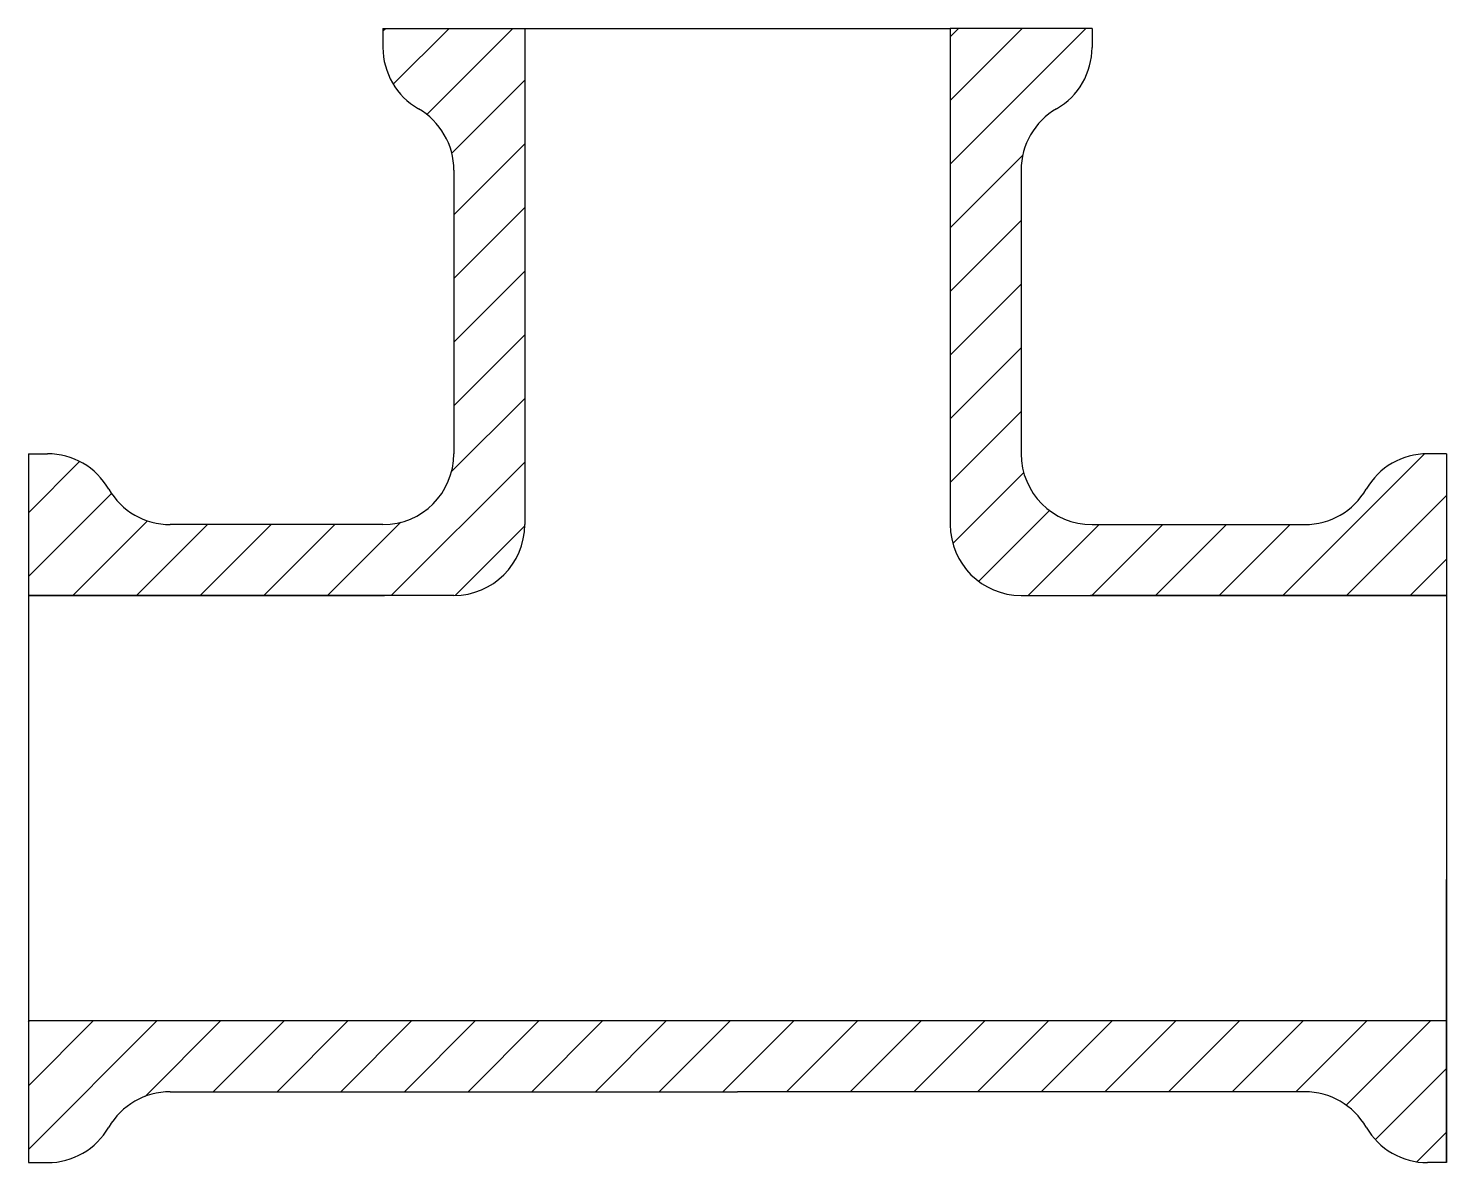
# Model space of a CAD drawing. Header units: millimetres. Extents: x 5.62 to 10.62, y 1.98 to 5.98.
import ezdxf

# ---------------------------------------------------------------- set-up
doc = ezdxf.new("R2010")
doc.units = ezdxf.units.MM
doc.layers.add('Contur', color=4, linetype='Continuous')
doc.layers.add('Zona hasurata', color=2, linetype='Continuous')

msp = doc.modelspace()

# ---------------------------------------------------------------- hatches: boundary and pattern name
at = {"layer": 'Zona hasurata'}
h = msp.add_hatch(dxfattribs=at)
h.set_pattern_fill('ANSI31', color=256, scale=0.05)
h.paths.add_polyline_path([(7.3666, 5.9776), (6.8666, 5.9776), (6.8666, 5.9106, 0.267949), (6.9916, 5.6941, -0.267949), (7.1166, 5.4776), (7.1166, 4.4776, -0.414214), (6.8666, 4.2276), (6.1166, 4.2276, -0.267949), (5.9001, 4.3526, 0.267949), (5.6836, 4.4776), (5.6166, 4.4776), (5.6166, 3.9776), (6.872, 3.9776), (7.1166, 3.9776, 0.414214), (7.3666, 4.2276)])
h.paths.add_polyline_path([(10.6166, 4.4776), (10.5497, 4.4776, 0.267949), (10.3332, 4.3526, -0.267949), (10.1166, 4.2276), (9.3666, 4.2276, -0.414214), (9.1166, 4.4776), (9.1166, 5.4776, -0.267949), (9.2416, 5.6941, 0.267949), (9.3666, 5.9106), (9.3666, 5.9776), (8.8666, 5.9776), (8.8666, 4.2276, 0.414214), (9.1166, 3.9776), (10.6166, 3.9776)])
h.paths.add_polyline_path([(10.6166, 2.4776), (5.6166, 2.4776), (5.6166, 1.9776), (5.6836, 1.9776, 0.267949), (5.9001, 2.1026, -0.267949), (6.1166, 2.2276), (8.1166, 2.2276), (10.1166, 2.2276, -0.267949), (10.3332, 2.1026, 0.267949), (10.5497, 1.9776), (10.6166, 1.9776)])

# ---------------------------------------------------------------- linework, layer by layer
at = {"layer": 'Contur'}
for p, q in [((6.8666, 5.9776), (7.3666, 5.9776)), ((6.8666, 5.9776), (6.8666, 5.9106)), ((7.3666, 5.9776), (7.3666, 4.2276)), ((7.3666, 5.9776), (8.8666, 5.9776)), ((9.3666, 5.9776), (8.8666, 5.9776)), ((8.8666, 5.9776), (8.8666, 4.2276)), ((9.3666, 5.9776), (9.3666, 5.9106)), ((7.1166, 5.4776), (7.1166, 4.4776)), ((9.1166, 5.4776), (9.1166, 4.4776)), ((5.6166, 4.4776), (5.6166, 1.9776)), ((5.6166, 4.4776), (5.6166, 3.9776)), ((5.6166, 4.4776), (5.6836, 4.4776)), ((10.6166, 4.4776), (10.5497, 4.4776)), ((10.6166, 4.4776), (10.6166, 1.9776)), ((10.6166, 4.4776), (10.6166, 3.9776)), ((6.8666, 4.2276), (6.1166, 4.2276)), ((9.3666, 4.2276), (10.1166, 4.2276)), ((7.1166, 3.9776), (5.6166, 3.9776)), ((5.6166, 3.9776), (6.872, 3.9776)), ((9.1166, 3.9776), (10.6166, 3.9776)), ((10.6166, 3.9776), (9.3613, 3.9776)), ((10.6166, 1.9776), (10.6166, 2.9759)), ((10.6166, 2.4776), (5.6166, 2.4776)), ((5.6166, 2.4776), (5.6166, 1.9776)), ((10.6166, 1.9776), (10.6166, 2.4776)), ((6.1166, 2.2276), (8.1166, 2.2276)), ((10.1166, 2.2276), (8.1166, 2.2276)), ((5.6166, 1.9776), (5.6166, 1.9776)), ((5.6166, 1.9776), (5.6836, 1.9776)), ((10.6166, 1.9776), (10.5497, 1.9776))]:
    msp.add_line(p, q, dxfattribs=at)
for centre, start, end in [((7.1166, 5.9106), 180, 240), ((9.1166, 5.9106), 300, 0), ((6.8666, 5.4776), 0, 60), ((9.3666, 5.4776), 120, 180), ((5.6836, 4.2276), 30, 90), ((6.8666, 4.4776), 270, 0), ((9.3666, 4.4776), 180, 270), ((10.5497, 4.2276), 90, 150), ((6.1166, 4.4776), 210, 270), ((10.1166, 4.4776), 270, 330), ((7.1166, 4.2276), 270, 0), ((9.1166, 4.2276), 180, 270), ((6.1166, 1.9776), 90, 150), ((10.1166, 1.9776), 30, 90), ((5.6836, 2.2276), 270, 330), ((10.5497, 2.2276), 210, 270)]:
    msp.add_arc(centre, 0.25, start, end, dxfattribs=at)

doc.saveas('drawing.dxf')
